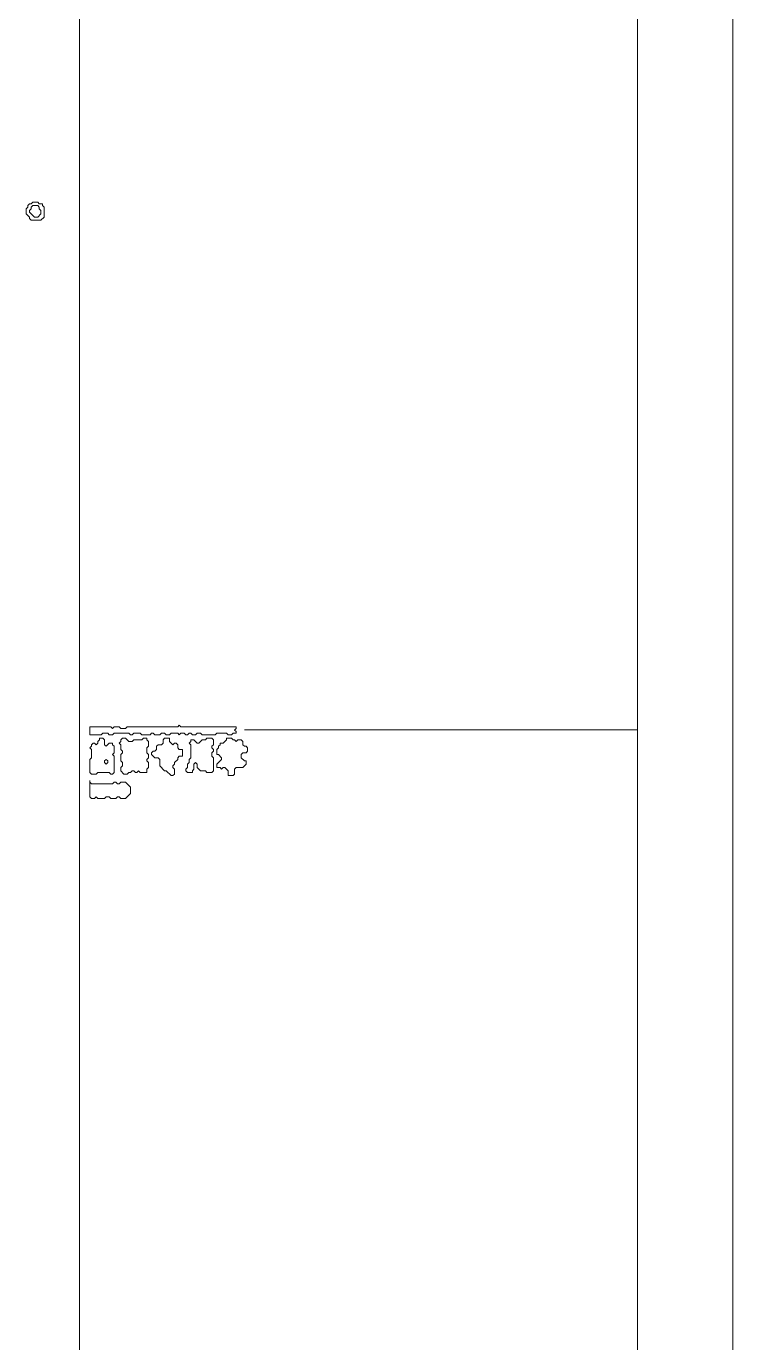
# Model space of a CAD drawing. Header units: millimetres. Extents: x 4 to 412, y 4 to 290.
# Drawn here: x 373.9 to 411.9, y 105.4 to 176.2 of the extents above; entities that cross this region are included whole.
import ezdxf

# ---------------------------------------------------------------- set-up
doc = ezdxf.new("R2010")
doc.units = ezdxf.units.MM
doc.layers.add('TRACE_STRAIGHT', color=5, linetype='Continuous', lineweight=0)
doc.layers.add('TRACE_TEXT_SYMBOL', color=6, linetype='Continuous', lineweight=0)

msp = doc.modelspace()

# ---------------------------------------------------------------- linework, layer by layer
at = {"layer": 'TRACE_STRAIGHT', "color": 5}
for p, q in [((411.948, 290.313), (411.948, 3.877)), ((406.826, 276.735), (406.826, 8.717)), ((376.812, 264.562), (376.812, 8.545)), ((385.677, 138.387), (406.826, 138.387))]:
    msp.add_line(p, q, dxfattribs=at)
at = {"layer": 'TRACE_TEXT_SYMBOL', "color": 6}
for points in [[(374.293, 166.742), (374.205, 166.654), (374.117, 166.654), (374.03, 166.566), (374.03, 166.479), (373.942, 166.391), (373.942, 166.128), (374.117, 165.953), (374.117, 165.866), (374.205, 165.778), (374.731, 165.778), (374.906, 165.953), (374.906, 166.479), (374.818, 166.566), (374.818, 166.654), (374.643, 166.654), (374.555, 166.742)], [(374.205, 166.479), (374.293, 166.566), (374.555, 166.566), (374.643, 166.479), (374.643, 166.391), (374.731, 166.304), (374.731, 166.128), (374.555, 165.953), (374.38, 165.953), (374.117, 166.216), (374.117, 166.304), (374.205, 166.391)], [(382.174, 138.63), (382.087, 138.543), (379.372, 138.543), (379.284, 138.455), (379.022, 138.455), (378.934, 138.543), (378.671, 138.543), (378.584, 138.455), (378.496, 138.543), (377.358, 138.543), (377.358, 138.105), (377.971, 138.105), (378.058, 138.192), (378.321, 138.192), (378.409, 138.105), (378.584, 138.105), (378.671, 138.192), (379.46, 138.192), (379.547, 138.105), (379.635, 138.105), (379.722, 138.192), (380.073, 138.192), (380.16, 138.105), (380.598, 138.105), (380.686, 138.192), (380.773, 138.192), (380.861, 138.105), (381.123, 138.105), (381.211, 138.192), (381.386, 138.192), (381.474, 138.105), (381.649, 138.105), (381.736, 138.192), (382.087, 138.192), (382.174, 138.105), (382.262, 138.192), (382.437, 138.192), (382.525, 138.105), (382.612, 138.105), (382.7, 138.192), (382.787, 138.192), (382.875, 138.105), (383.05, 138.105), (383.138, 138.192), (383.313, 138.192), (383.4, 138.105), (384.101, 138.105), (384.189, 138.192), (384.714, 138.192), (384.802, 138.105), (384.977, 138.105), (385.064, 138.192), (385.239, 138.192), (385.239, 138.28), (385.152, 138.367), (385.239, 138.455), (385.239, 138.543), (382.262, 138.543)], [(377.883, 137.93), (377.883, 137.842), (377.796, 137.754), (377.796, 137.667), (377.708, 137.579), (377.62, 137.667), (377.533, 137.667), (377.445, 137.579), (377.445, 137.492), (377.358, 137.404), (377.445, 137.317), (377.445, 136.879), (377.358, 136.791), (377.358, 136.09), (377.445, 136.003), (377.708, 136.003), (377.796, 136.09), (378.409, 136.09), (378.496, 136.003), (378.584, 136.003), (378.671, 136.09), (378.671, 136.966), (378.584, 137.054), (378.671, 137.141), (378.671, 137.492), (378.584, 137.579), (378.584, 137.667), (378.409, 137.667), (378.233, 137.492), (378.146, 137.579), (378.146, 137.842), (378.058, 137.93)], [(379.109, 137.93), (379.022, 137.842), (379.022, 137.754), (378.934, 137.667), (379.022, 137.579), (379.022, 137.317), (379.109, 137.229), (379.109, 137.141), (379.022, 137.054), (379.022, 136.704), (379.109, 136.616), (379.109, 136.441), (379.022, 136.353), (379.022, 136.178), (379.197, 136.003), (379.372, 136.003), (379.46, 136.09), (379.547, 136.09), (379.635, 136.178), (379.722, 136.178), (379.81, 136.09), (379.897, 136.09), (379.985, 136.178), (380.073, 136.09), (380.423, 136.09), (380.423, 136.266), (380.51, 136.353), (380.51, 136.616), (380.423, 136.704), (380.423, 136.791), (380.51, 136.879), (380.51, 137.054), (380.423, 137.141), (380.423, 137.404), (380.51, 137.492), (380.51, 137.754), (380.423, 137.842), (380.423, 137.93), (380.248, 137.93), (380.16, 137.842), (379.722, 137.842), (379.635, 137.754), (379.46, 137.754), (379.284, 137.93)], [(381.386, 137.93), (381.299, 137.842), (381.299, 137.667), (381.211, 137.579), (381.036, 137.579), (380.948, 137.492), (380.948, 137.317), (380.861, 137.229), (380.773, 137.229), (380.686, 137.141), (380.686, 137.054), (380.861, 136.879), (381.036, 136.879), (381.123, 136.791), (381.123, 136.441), (381.386, 136.178), (381.474, 136.178), (381.736, 135.915), (381.824, 135.915), (381.912, 136.003), (381.912, 136.266), (381.824, 136.353), (381.824, 136.441), (381.912, 136.528), (381.912, 136.616), (382.087, 136.791), (382.087, 136.879), (382.174, 136.966), (382.349, 136.966), (382.349, 137.317), (382.174, 137.317), (382.087, 137.404), (382.087, 137.579), (381.999, 137.667), (381.912, 137.667), (381.824, 137.579), (381.649, 137.754), (381.649, 137.93)], [(383.663, 137.93), (383.576, 137.842), (383.4, 137.842), (383.225, 137.667), (383.138, 137.667), (382.962, 137.842), (382.787, 137.842), (382.787, 137.754), (382.7, 137.667), (382.787, 137.579), (382.787, 136.879), (382.7, 136.791), (382.7, 136.616), (382.612, 136.528), (382.612, 136.353), (382.525, 136.266), (382.525, 136.178), (382.612, 136.09), (382.875, 136.09), (382.875, 136.178), (382.962, 136.266), (382.962, 136.528), (383.05, 136.616), (383.138, 136.528), (383.138, 136.353), (383.313, 136.178), (383.576, 136.178), (383.663, 136.09), (383.926, 136.09), (384.013, 136.178), (384.013, 136.879), (383.926, 136.966), (383.926, 137.141), (384.013, 137.229), (384.013, 137.317), (383.926, 137.404), (383.926, 137.492), (384.013, 137.579), (384.013, 137.842), (383.926, 137.93)], [(384.714, 137.93), (384.714, 137.842), (384.539, 137.667), (384.364, 137.667), (384.364, 137.579), (384.276, 137.492), (384.276, 137.404), (384.189, 137.317), (384.189, 137.054), (384.276, 137.054), (384.451, 136.879), (384.451, 136.791), (384.189, 136.528), (384.189, 136.353), (384.364, 136.353), (384.451, 136.266), (384.539, 136.353), (384.626, 136.353), (384.802, 136.178), (384.802, 135.915), (385.064, 135.915), (385.152, 136.003), (385.152, 136.266), (385.239, 136.353), (385.59, 136.353), (385.765, 136.528), (385.765, 136.704), (385.677, 136.704), (385.502, 136.879), (385.502, 137.054), (385.59, 137.141), (385.765, 137.141), (385.852, 137.229), (385.852, 137.404), (385.765, 137.492), (385.677, 137.492), (385.59, 137.579), (385.59, 137.754), (385.502, 137.842), (385.327, 137.842), (385.239, 137.754), (385.152, 137.842), (385.064, 137.842), (384.977, 137.93)], [(378.146, 136.704), (378.233, 136.791), (378.321, 136.704), (378.321, 136.616), (378.233, 136.528), (378.146, 136.616)], [(377.358, 135.653), (377.358, 134.777), (377.445, 134.689), (377.62, 134.689), (377.708, 134.777), (377.796, 134.689), (378.146, 134.689), (378.233, 134.777), (378.409, 134.777), (378.496, 134.689), (378.759, 134.689), (378.847, 134.777), (378.934, 134.777), (379.022, 134.689), (379.284, 134.689), (379.547, 134.952), (379.547, 135.302), (379.284, 135.565), (379.022, 135.565), (378.934, 135.477), (378.847, 135.477), (378.759, 135.565), (378.671, 135.565), (378.584, 135.477), (377.445, 135.477), (377.358, 135.565)]]:
    msp.add_lwpolyline(points, close=True, dxfattribs=at)

doc.saveas('drawing.dxf')
